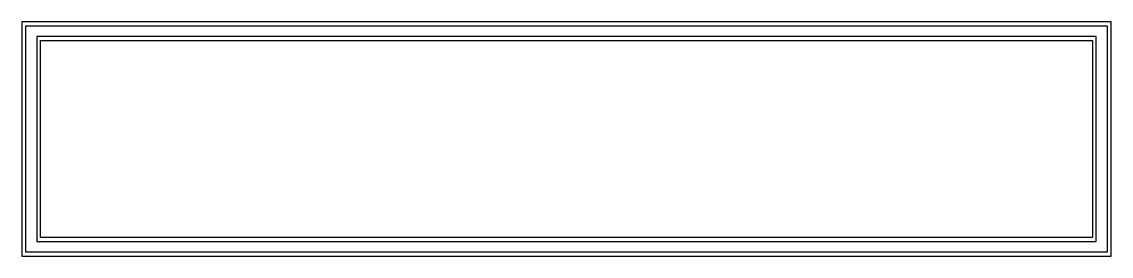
# Model space of a CAD drawing. Header units: metres. Extents: x 0 to 24.9, y 1.4 to 6.8.
import ezdxf

# ---------------------------------------------------------------- set-up
doc = ezdxf.new("R2010")
doc.units = ezdxf.units.M

msp = doc.modelspace()

# ---------------------------------------------------------------- linework, layer by layer
at = {"layer": 'PANEL15.PLT', "color": 7}
for points in [[(0.005, 6.809), (0.005, 1.449), (24.865, 1.449), (24.865, 6.809)], [(0.095, 6.719), (24.775, 6.719), (24.775, 1.539), (0.095, 1.539)], [(0.345, 6.469), (0.345, 1.789), (24.525, 1.789), (24.525, 6.469)], [(0.435, 6.379), (24.435, 6.379), (24.435, 1.879), (0.435, 1.879)]]:
    msp.add_lwpolyline(points, close=True, dxfattribs=at)

doc.saveas('drawing.dxf')
